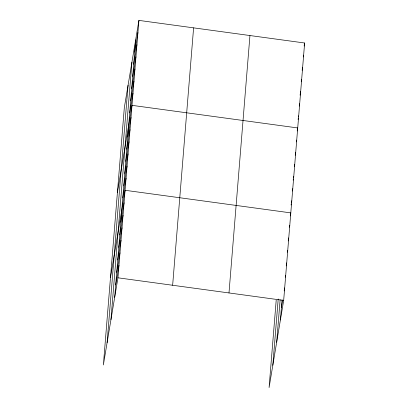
<?xml version="1.0" encoding="UTF-8"?>
<svg xmlns="http://www.w3.org/2000/svg" width="408" height="408" viewBox="0 0 408 408"><rect width="100%" height="100%" fill="white"/><g stroke="black" fill="none" stroke-linecap="round" stroke-linejoin="round"><path stroke-width="0.61" d="M107.105 342.669L128.061 85.267M110.956 319.663L131.911 62.261M114.689 297.335L135.65 39.928M138.919 20.4L124.328 107.595L103.367 365.002L117.958 277.807L138.919 20.4L304.633 42.998L283.672 300.405L269.081 387.6L276.211 300.084M172.645 285.263L193.601 27.856M228.99 292.949L249.946 35.542M272.819 365.272L278.215 299.008M276.67 342.266L280.133 299.758M280.408 319.938L282.035 299.931M134.66 52.066L137.929 32.533M133.671 64.199L136.94 44.671M132.687 76.337L135.951 56.804M131.697 88.47L134.966 68.942M130.708 100.603L133.977 81.075M129.719 112.741L132.988 93.208M117.407 192.54L131.998 105.346L297.718 127.944L297.208 130.994M127.745 137.006L131.014 117.478M126.755 149.144L130.024 129.611M125.766 161.277L129.035 141.749M124.782 173.415L128.046 153.882M123.792 185.548L127.061 166.02M122.803 197.681L126.072 178.153M110.492 277.481L125.083 190.286L290.802 212.889L290.292 215.939M120.799 222.319L124.068 202.791M119.779 234.824L123.048 215.291M118.764 247.325L122.028 227.797M117.744 259.83L121.013 240.297M116.724 272.33L119.993 252.802M115.709 284.835L118.978 265.302M304.123 46.053L304.633 42.998M303.338 56.967L303.644 55.136M302.144 70.319L302.66 67.269M301.262 81.845L301.67 79.407M300.069 95.202L300.681 91.54M299.283 106.116L299.691 103.673M298.09 119.473L298.299 118.249M298.503 117.03L298.707 115.811M296.422 141.907L296.728 140.077M295.229 155.264L295.739 152.215M294.346 166.79L294.755 164.347M293.153 180.147L293.357 178.923M293.561 177.704L293.765 176.486M292.368 191.061L292.776 188.618M291.072 205.025L291.276 203.806M291.48 202.582L291.786 200.751M289.476 227.22L289.782 225.389M288.252 240.944L288.767 237.895M287.441 252.226L287.747 250.395M286.217 265.95L286.727 262.9M285.406 277.231L285.712 275.4M281.423 307.433L282.652 300.11M284.182 290.955L284.692 287.905M117.958 277.807L283.672 300.405"/></g></svg>
